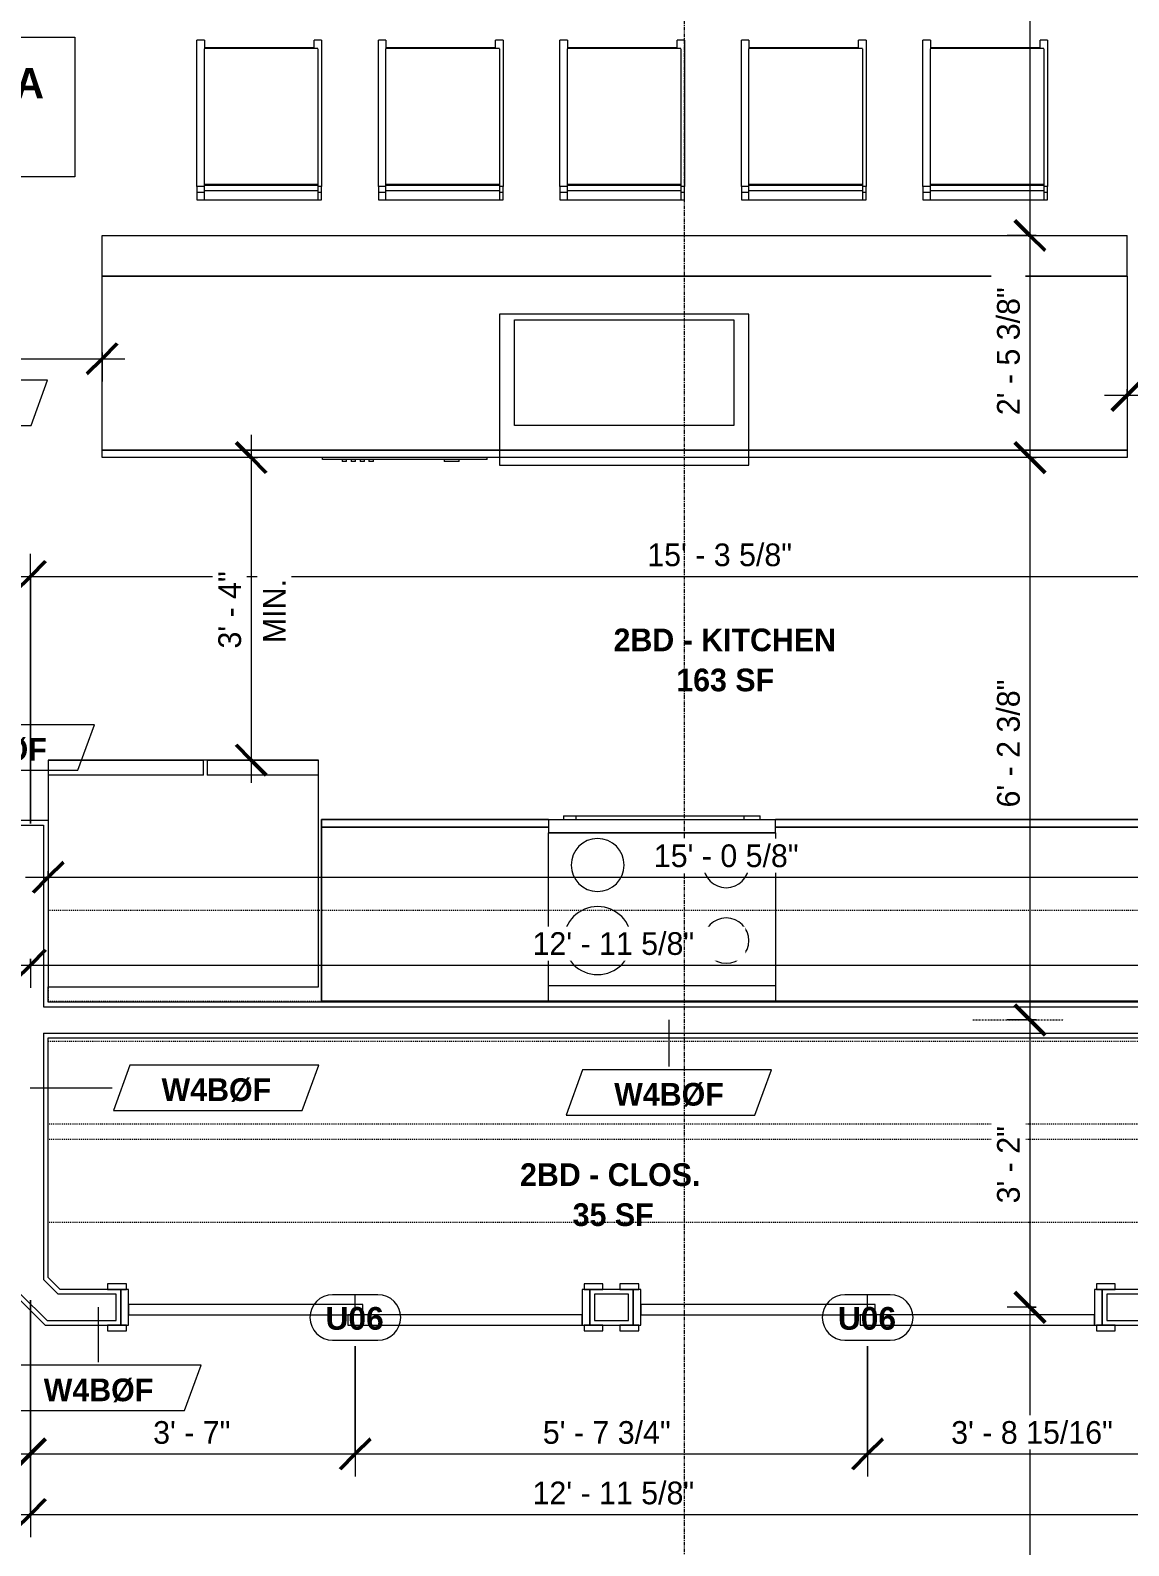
# Model space of a CAD drawing. Header units: inches. Extents: x -4058 to -1781, y 9814 to 12264.
# Drawn here: x -2259.8 to -2114.6, y 10519.3 to 10719.7 of the extents above; entities that cross this region are included whole.
import ezdxf

# ---------------------------------------------------------------- set-up
doc = ezdxf.new("R2010")
doc.units = ezdxf.units.IN
doc.header["$MEASUREMENT"] = 0
for name, pattern in [('Dash', [0.25, 0.125, -0.125]), ('Dash 3_32_', [0.1875, 0.09375, -0.09375]), ('Grid Line 1_2_', [0.875, 0.5, -0.125, 0.125, -0.125])]:
    doc.linetypes.add(name, pattern=pattern)
for name, color, linetype, lineweight in [('A-ANNO-DIMS', 211, 'Continuous', 9), ('A-ANNO-DIMS-32', 211, 'Continuous', 9), ('A-AREA-IDEN', 2, 'Continuous', 9), ('A-DETL-1', 90, 'Dash 3_32_', 9), ('A-DOOR-2', 31, 'Continuous', 9), ('A-DOOR-FRAM', 31, 'Continuous', 9), ('A-DOOR-IDEN', 31, 'Continuous', 9), ('A-WALL-2', 113, 'Continuous', 9), ('A-WALL-IDEN', 211, 'Continuous', 9), ('I-FURN', 30, 'Continuous', 9), ('P-SANR-FIXT', 6, 'Continuous', 9), ('Q-CASE', 31, 'Continuous', 9), ('Q-CASE-HDLN', 31, 'Dash', 9), ('Q-SPCQ', 91, 'Continuous', 9), ('S-GRID-1', 1, 'Grid Line 1_2_', 9)]:
    doc.layers.add(name, color=color, linetype=linetype, lineweight=lineweight)
doc.styles.add('Arial_B', font='arialbd.ttf', dxfattribs={"height": 3})
doc.styles.add('Century Gothic', font='ufonts.com_century-gothic.ttf', dxfattribs={"height": 3})
doc.styles.add('Century Gothic_B', font='GOTHICB.TTF', dxfattribs={"height": 3})
doc.styles.add('Century Gothic_B_1', font='GOTHICB.TTF', dxfattribs={"height": 4})
doc.dimstyles.new('MARKETING_DIMENSION', dxfattribs={"dimscale": 12, "dimtxt": 3.132505, "dimasz": 0.333333, "dimexe": 0.25, "dimexo": 0.166667, "dimgap": 0.041667, "dimtad": 1, "dimdec": 4, "dimrnd": 0.0625, "dimzin": 3, "dimdsep": 46, "dimlunit": 4, "dimtxsty": 'Century Gothic', "dimblk1": 'OBLIQUE', "dimblk2": 'OBLIQUE', "dimsah": 1, "dimcen": 0.09, "dimdle": 0.25, "dimazin": 0, "dimtfac": 1, "dimtdec": 4, "dimtix": 1, "dimtmove": 0, "dimatfit": 3, "dimfxl": 1, "dimtvp": 1, "dimtfill": 1, "dimfrac": 2, "dimtolj": 1, "dimtzin": 0, "dimarcsym": 2})
doc.dimstyles.new('THE_DIMENSION_STRING_3', dxfattribs={"dimscale": 12, "dimtxt": 3.132505, "dimasz": 0.333333, "dimexe": 0.25, "dimexo": 0.166667, "dimgap": 0.041667, "dimtad": 1, "dimdec": 4, "dimrnd": 0.0625, "dimzin": 3, "dimdsep": 46, "dimlunit": 4, "dimtxsty": 'Century Gothic', "dimblk1": 'OBLIQUE', "dimblk2": 'OBLIQUE', "dimsah": 1, "dimcen": 0.09, "dimdle": 0.25, "dimazin": 0, "dimtfac": 1, "dimtdec": 4, "dimtix": 1, "dimtmove": 0, "dimatfit": 3, "dimfxl": 1, "dimtvp": 1, "dimtfill": 1, "dimfrac": 2, "dimtolj": 1, "dimtzin": 0, "dimarcsym": 2})
doc.dimstyles.new('THE_DIMENSION_STRING_5', dxfattribs={"dimscale": 12, "dimtxt": 3.132505, "dimasz": 0.333333, "dimexe": 0.25, "dimexo": 0.166667, "dimgap": 0.041667, "dimtad": 1, "dimdec": 4, "dimrnd": 0.0625, "dimzin": 3, "dimdsep": 46, "dimlunit": 4, "dimtxsty": 'Century Gothic', "dimblk1": 'OBLIQUE', "dimblk2": 'OBLIQUE', "dimsah": 1, "dimcen": 0.09, "dimdle": 0.25, "dimazin": 0, "dimtfac": 1, "dimtdec": 4, "dimtix": 1, "dimtmove": 0, "dimatfit": 3, "dimfxl": 1, "dimtvp": 1, "dimtfill": 1, "dimfrac": 2, "dimtolj": 1, "dimtzin": 0, "dimarcsym": 2})

# ---------------------------------------------------------------- blocks, each defined once
blk = doc.blocks.new('SLIDING - FLUSH - SLIDING - FLUSH - 5-0 x 6-8-3934327-UNIT PLANS - 2ND FLOOR')
at = {"layer": 'A-DOOR-2'}
for p, q in [((-30.25, 3), (-32.75, 3)), ((-32.75, 3), (-32.75, 2.25)), ((-32.75, 2.25), (-30.25, 2.25)), ((-30.25, 2.25), (-30.25, 3)), ((1, 2.25), (-30, 2.25)), ((-30, 2.25), (-30, 0.87)), ((1, 0.87), (1, 2.25)), ((30.25, 3), (30.25, 2.25)), ((32.75, 3), (30.25, 3)), ((30.25, 2.25), (32.75, 2.25)), ((32.75, 2.25), (32.75, 3)), ((-30, 0.87), (1, 0.87)), ((30, 0.87), (-1, 0.87)), ((-1, 0.87), (-1, -0.5)), ((30, -0.5), (30, 0.87)), ((-1, -0.5), (30, -0.5)), ((-30.25, -2.5), (-32.75, -2.5)), ((-32.75, -2.5), (-32.75, -3.25)), ((-32.75, -3.25), (-30.25, -3.25)), ((-30.25, -3.25), (-30.25, -2.5)), ((32.75, -2.5), (30.25, -2.5)), ((30.25, -2.5), (30.25, -3.25)), ((30.25, -3.25), (32.75, -3.25)), ((32.75, -3.25), (32.75, -2.5))]:
    blk.add_line(p, q, dxfattribs=at)
at = {"layer": 'A-DOOR-FRAM'}
for p, q in [((-30, 2.25), (-31, 2.25)), ((-31, 2.25), (-31, -2.5)), ((-30, -2.5), (-30, 2.25)), ((31, 2.25), (30, 2.25)), ((30, 2.25), (30, -2.5)), ((31, -2.5), (31, 2.25)), ((-31, -2.5), (-30, -2.5)), ((30, -2.5), (31, -2.5))]:
    blk.add_line(p, q, dxfattribs=at)
blk = doc.blocks.new('OD_CW_Closet - OD_CW_Closet-4058409-UNIT PLANS - 2ND FLOOR')
at = {"layer": 'Q-CASE-HDLN'}
for p, q in [((0.74, 0), (149.46, 0)), ((149.46, 0), (149.46, -24)), ((0.74, -11), (149.46, -11)), ((0.74, -13), (149.46, -13)), ((149.46, -24), (0.74, -24))]:
    blk.add_line(p, q, dxfattribs=at)
blk = doc.blocks.new('OD_CW_Base Cabinet - OD_CW_Base Cabinet-4179503-UNIT PLANS - 2ND FLOOR')
at = {"layer": 'Q-CASE'}
for p, q in [((85.24, 24), (0.74, 24)), ((145.24, 24), (115.24, 24)), ((145.24, 0), (145.24, 24)), ((0.74, 0), (85.24, 0)), ((115.24, 0), (145.24, 0))]:
    blk.add_line(p, q, dxfattribs=at)
blk = doc.blocks.new('OD_CW_Upper Cabinet - OD_CW_Upper Cabinet-4334265-UNIT PLANS - 2ND FLOOR')
at = {"layer": 'Q-CASE-HDLN'}
for p, q in [((181.39, 24), (0.74, 24)), ((181.39, 12), (181.39, 24)), ((0.74, 12), (181.39, 12))]:
    blk.add_line(p, q, dxfattribs=at)
blk = doc.blocks.new('Refrigerator_-_Side-by-Side_6047 - 36_ X 30_-345559-UNIT PLANS - 2ND FLOOR')
at = {"layer": 'Q-SPCQ'}
for p, q in [((17.87, 14.42), (-17.88, 14.42)), ((-17.88, 14.42), (-17.88, -15.58)), ((17.87, -15.58), (17.87, 14.42)), ((-17.88, -13.58), (-3.13, -13.58)), ((-17.88, -13.58), (-17.88, -15.58)), ((-3.13, -15.58), (-3.13, -13.58)), ((-2.63, -13.58), (17.87, -13.58)), ((-2.63, -13.58), (-2.63, -15.58)), ((17.87, -15.58), (17.87, -13.58)), ((-17.88, -15.58), (17.87, -15.58)), ((-3.13, -15.58), (-17.88, -15.58)), ((17.87, -15.58), (-2.63, -15.58))]:
    blk.add_line(p, q, dxfattribs=at)
blk = doc.blocks.new('OD_CW_Base Cabinet - OD_CW_Base Cabinet-4179505-UNIT PLANS - 2ND FLOOR')
at = {"layer": 'Q-CASE'}
for p, q in [((0.74, 0), (136.26, 0)), ((0.74, -24), (0.74, 0)), ((136.26, 0), (136.26, -24)), ((136.26, -24), (0.74, -24))]:
    blk.add_line(p, q, dxfattribs=at)
blk = doc.blocks.new('Stainless Steel Farmhous Kitchen Sink - Stainless Steel Farmhous Kitchen Sink-4315883-UNIT PLANS - 2ND FLOOR')
at = {"layer": 'P-SANR-FIXT'}
for p, q in [((-33, 22.2), (-33, 2.25)), ((0, 22.2), (-33, 22.2)), ((0, 2.25), (0, 22.2)), ((-31, 3), (-31, 16.96)), ((-31, 16.96), (-2, 16.96)), ((-2, 16.96), (-2, 3)), ((-33, 2.25), (0, 2.25)), ((-2, 3), (-31, 3))]:
    blk.add_line(p, q, dxfattribs=at)
blk = doc.blocks.new('Bar_Stool_6722_1_ - Bar_Stool_6722_1_-V125-UNIT PLANS - 2ND FLOOR')
at = {"layer": 'I-FURN'}
for p, q in [((0, 19.21), (0, 21.13)), ((1, 21.13), (0, 21.13)), ((1, 21.13), (1, 20.14)), ((1, 20.14), (15.5, 20.14)), ((1, 20.14), (1, 20.06)), ((1, 20.06), (1, 19.99)), ((15.5, 20.14), (15.5, 21.13)), ((16.5, 21.13), (15.5, 21.13)), ((15.5, 20.06), (15.5, 20.14)), ((15.5, 19.99), (15.5, 20.06)), ((16.5, 21.13), (16.5, 19.21)), ((0, 17.72), (0, 19.21)), ((16, 20), (1, 20)), ((1, 19.89), (1, 19.99)), ((1, 17.63), (1, 19.89)), ((16, 19.99), (16, 19.89)), ((16, 19.89), (16, 17.63)), ((16.5, 19.21), (16.5, 17.72)), ((0, 1.78), (0, 17.72)), ((1, 2.03), (1, 17.63)), ((16, 17.63), (16, 2.03)), ((16.5, 17.72), (16.5, 1.78)), ((1, 1.91), (1, 2.03)), ((16, 2.03), (1, 2.03)), ((16, 2.03), (16, 1.91)), ((1, 1.78), (0, 1.78)), ((0, 1.78), (0, 0.98)), ((1, 0.98), (0, 0.98)), ((0, 0.98), (0, 0)), ((1, 1.24), (1, 1.91)), ((16, 1.91), (1, 1.91)), ((1, 0), (1, 1.24)), ((1, 1.24), (16, 1.24)), ((16, 1.91), (16, 1.24)), ((16.5, 1.78), (16, 1.78)), ((16, 1.24), (16, 0)), ((16.5, 0.98), (16, 0.98)), ((16.5, 0.98), (16.5, 1.78)), ((16.5, 0), (16.5, 0.98)), ((0, 0), (1, 0)), ((1, 0), (16, 0)), ((16, 0), (16.5, 0))]:
    blk.add_line(p, q, dxfattribs=at)
blk = doc.blocks.new('DIMBLOCK281-UNIT PLANS - 2ND FLOOR')
at = {"layer": 'A-ANNO-DIMS-32', "lineweight": 50}
for p, q in [((-2127.64, 10588.79), (-2129.64, 10590.79)), ((-2127.64, 10588.79), (-2125.64, 10586.79)), ((-2127.64, 10550.79), (-2129.64, 10552.79)), ((-2127.64, 10550.79), (-2125.64, 10548.79))]:
    blk.add_line(p, q, dxfattribs=at)
at = {"layer": 'A-ANNO-DIMS-32'}
for p, q in [((-2127.64, 10591.79), (-2127.64, 10550.79)), ((-2126.81, 10588.79), (-2130.64, 10588.79)), ((-2127.64, 10588.79), (-2126.81, 10588.79)), ((-2126.81, 10550.79), (-2130.64, 10550.79)), ((-2127.64, 10550.79), (-2126.81, 10550.79))]:
    blk.add_line(p, q, dxfattribs=at)
at = {"layer": 'A-ANNO-DIMS-32', "color": 0, "insert": (-2131.99, 10564.54), "char_height": 3, "width": 12.5897, "attachment_point": 1, "rotation": 90, "line_spacing_factor": 0.984502, "style": 'Century Gothic', "bg_fill": 3, "box_fill_scale": 1.25, "bg_fill_color": 256, "bg_fill_true_color": 13158600, "bg_fill_transparency": 0}
blk.add_mtext('3\' - 2"', dxfattribs=at)
blk = doc.blocks.new('_Oblique')
at = {"color": 0, "linetype": 'ByBlock', "lineweight": -2}
blk.add_line((-0.5, -0.5), (0.5, 0.5), dxfattribs=at)
blk = doc.blocks.new('DIMBLOCK282-UNIT PLANS - 2ND FLOOR')
at = {"layer": 'A-ANNO-DIMS-32', "lineweight": 50}
for p, q in [((-2127.64, 10550.79), (-2129.64, 10552.79)), ((-2127.64, 10550.79), (-2125.64, 10548.79)), ((-2127.64, 10415.79), (-2129.64, 10417.79)), ((-2127.64, 10415.79), (-2125.64, 10413.79))]:
    blk.add_line(p, q, dxfattribs=at)
at = {"layer": 'A-ANNO-DIMS-32'}
for p, q in [((-2126.81, 10550.79), (-2130.64, 10550.79)), ((-2127.64, 10550.79), (-2127.64, 10412.79)), ((-2127.64, 10550.79), (-2126.81, 10550.79)), ((-2126.81, 10415.79), (-2130.64, 10415.79)), ((-2127.64, 10415.79), (-2126.81, 10415.79))]:
    blk.add_line(p, q, dxfattribs=at)
at = {"layer": 'A-ANNO-DIMS-32', "color": 0, "insert": (-2131.99, 10476.88), "char_height": 3, "width": 15.394, "attachment_point": 1, "rotation": 90, "line_spacing_factor": 0.984502, "style": 'Century Gothic', "bg_fill": 3, "box_fill_scale": 1.25, "bg_fill_color": 256, "bg_fill_true_color": 13158600, "bg_fill_transparency": 0}
blk.add_mtext('11\' - 3"', dxfattribs=at)
blk = doc.blocks.new('DIMBLOCK676-UNIT PLANS - 2ND FLOOR')
at = {"layer": 'A-ANNO-DIMS-32', "lineweight": 50}
for p, q in [((-2127.64, 10843.14), (-2129.64, 10845.14)), ((-2127.64, 10843.14), (-2125.64, 10841.14)), ((-2127.64, 10692.54), (-2129.64, 10694.54)), ((-2127.64, 10692.54), (-2125.64, 10690.54))]:
    blk.add_line(p, q, dxfattribs=at)
at = {"layer": 'A-ANNO-DIMS-32'}
for p, q in [((-2127.64, 10846.14), (-2127.64, 10692.54)), ((-2130.09, 10843.14), (-2124.64, 10843.14)), ((-2127.64, 10843.14), (-2130.09, 10843.14)), ((-2126.81, 10692.54), (-2130.64, 10692.54)), ((-2127.64, 10692.54), (-2126.81, 10692.54))]:
    blk.add_line(p, q, dxfattribs=at)
at = {"layer": 'A-ANNO-DIMS-32', "color": 0, "insert": (-2131.99, 10757.6), "char_height": 3, "width": 24.5827, "attachment_point": 1, "rotation": 90, "line_spacing_factor": 0.984502, "style": 'Century Gothic', "bg_fill": 3, "box_fill_scale": 1.25, "bg_fill_color": 256, "bg_fill_true_color": 13158600, "bg_fill_transparency": 0}
blk.add_mtext('12\' - 6 5/8"', dxfattribs=at)
blk = doc.blocks.new('DIMBLOCK677-UNIT PLANS - 2ND FLOOR')
at = {"layer": 'A-ANNO-DIMS-32', "lineweight": 50}
for p, q in [((-2127.64, 10692.54), (-2129.64, 10694.54)), ((-2127.64, 10692.54), (-2125.64, 10690.54)), ((-2127.64, 10663.16), (-2129.64, 10665.16)), ((-2127.64, 10663.16), (-2125.64, 10661.16))]:
    blk.add_line(p, q, dxfattribs=at)
at = {"layer": 'A-ANNO-DIMS-32'}
for p, q in [((-2126.81, 10692.54), (-2130.64, 10692.54)), ((-2127.64, 10692.54), (-2127.64, 10663.16)), ((-2127.64, 10692.54), (-2126.81, 10692.54)), ((-2126.81, 10663.16), (-2130.64, 10663.16)), ((-2127.64, 10663.16), (-2126.81, 10663.16))]:
    blk.add_line(p, q, dxfattribs=at)
at = {"layer": 'A-ANNO-DIMS-32', "color": 0, "insert": (-2131.99, 10668.78), "char_height": 3, "width": 21.7784, "attachment_point": 1, "rotation": 90, "line_spacing_factor": 0.984502, "style": 'Century Gothic', "bg_fill": 3, "box_fill_scale": 1.25, "bg_fill_color": 256, "bg_fill_true_color": 13158600, "bg_fill_transparency": 0}
blk.add_mtext('2\' - 5 3/8"', dxfattribs=at)
blk = doc.blocks.new('DIMBLOCK678-UNIT PLANS - 2ND FLOOR')
at = {"layer": 'A-ANNO-DIMS-32', "lineweight": 50}
for p, q in [((-2127.64, 10663.16), (-2129.64, 10665.16)), ((-2127.64, 10663.16), (-2125.64, 10661.16)), ((-2127.64, 10588.79), (-2129.64, 10590.79)), ((-2127.64, 10588.79), (-2125.64, 10586.79))]:
    blk.add_line(p, q, dxfattribs=at)
at = {"layer": 'A-ANNO-DIMS-32'}
for p, q in [((-2126.81, 10663.16), (-2130.64, 10663.16)), ((-2127.64, 10663.16), (-2127.64, 10585.79)), ((-2127.64, 10663.16), (-2126.81, 10663.16)), ((-2126.81, 10588.79), (-2130.64, 10588.79)), ((-2127.64, 10588.79), (-2126.81, 10588.79))]:
    blk.add_line(p, q, dxfattribs=at)
at = {"layer": 'A-ANNO-DIMS-32', "color": 0, "insert": (-2131.99, 10616.9), "char_height": 3, "width": 21.7784, "attachment_point": 1, "rotation": 90, "line_spacing_factor": 0.984502, "style": 'Century Gothic', "bg_fill": 3, "box_fill_scale": 1.25, "bg_fill_color": 256, "bg_fill_true_color": 13158600, "bg_fill_transparency": 0}
blk.add_mtext('6\' - 2 3/8"', dxfattribs=at)
blk = doc.blocks.new('Door Tag - Type Mark-2601225-UNIT PLANS - 2ND FLOOR')
at = {"layer": 'A-DOOR-IDEN'}
for p, q in [((0.09375, 0.09375), (-0.09375, 0.09375)), ((-0.09375, -0.09375), (0.09375, -0.09375))]:
    blk.add_line(p, q, dxfattribs=at)
for centre, start, end in [((-0.09375, 0), 90, 270), ((0.09375, 0), 270, 90)]:
    blk.add_arc(centre, 0.09375, start, end, dxfattribs=at)
blk = doc.blocks.new('Wall Tag - Arch Wall-3956453-UNIT PLANS - 2ND FLOOR')
at = {"layer": 'A-WALL-IDEN'}
for p, q in [((-0.3561, 0.0937), (-0.4244, -0.0937)), ((0.4244, 0.0937), (-0.3561, 0.0937)), ((0.3561, -0.0937), (0.4244, 0.0937)), ((-0.4244, -0.0937), (0.3561, -0.0937))]:
    blk.add_line(p, q, dxfattribs=at)
blk = doc.blocks.new('DIMBLOCK691-UNIT PLANS - 2ND FLOOR')
at = {"layer": 'A-ANNO-DIMS-32', "lineweight": 50}
for p, q in [((-2259.82, 10596.06), (-2257.82, 10598.06)), ((-2104.17, 10596.06), (-2102.17, 10598.06)), ((-2259.82, 10596.06), (-2261.82, 10594.06)), ((-2104.17, 10596.06), (-2106.17, 10594.06))]:
    blk.add_line(p, q, dxfattribs=at)
at = {"layer": 'A-ANNO-DIMS-32'}
for p, q in [((-2104.17, 10590.79), (-2104.17, 10599.06)), ((-2262.82, 10596.06), (-2104.17, 10596.06)), ((-2259.82, 10596.89), (-2259.82, 10593.06)), ((-2259.82, 10596.06), (-2259.82, 10596.89)), ((-2104.17, 10596.06), (-2104.17, 10590.79))]:
    blk.add_line(p, q, dxfattribs=at)
at = {"layer": 'A-ANNO-DIMS-32', "color": 0, "insert": (-2193.41, 10600.4), "char_height": 3, "width": 27.387, "attachment_point": 1, "line_spacing_factor": 0.984502, "style": 'Century Gothic', "bg_fill": 3, "box_fill_scale": 1.25, "bg_fill_color": 256, "bg_fill_true_color": 13158600, "bg_fill_transparency": 0}
blk.add_mtext('12\' - 11 5/8"', dxfattribs=at)
blk = doc.blocks.new('DIMBLOCK814-UNIT PLANS - 2ND FLOOR')
at = {"layer": 'A-ANNO-DIMS-32'}
for p, q in [((-2259.82, 10614.79), (-2259.82, 10650.46)), ((-2076.17, 10600.79), (-2076.17, 10650.46)), ((-2262.82, 10647.46), (-2073.17, 10647.46)), ((-2259.82, 10647.46), (-2259.82, 10614.79)), ((-2076.17, 10647.46), (-2076.17, 10600.79))]:
    blk.add_line(p, q, dxfattribs=at)
at = {"layer": 'A-ANNO-DIMS-32', "lineweight": 50}
for p, q in [((-2259.82, 10647.46), (-2257.82, 10649.46)), ((-2076.17, 10647.46), (-2074.17, 10649.46)), ((-2259.82, 10647.46), (-2261.82, 10645.46)), ((-2076.17, 10647.46), (-2078.17, 10645.46))]:
    blk.add_line(p, q, dxfattribs=at)
at = {"layer": 'A-ANNO-DIMS-32', "color": 0, "insert": (-2178.24, 10651.81), "char_height": 3, "width": 24.5827, "attachment_point": 1, "line_spacing_factor": 0.984502, "style": 'Century Gothic', "bg_fill": 3, "box_fill_scale": 1.25, "bg_fill_color": 256, "bg_fill_true_color": 13158600, "bg_fill_transparency": 0}
blk.add_mtext('15\' - 3 5/8"', dxfattribs=at)
blk = doc.blocks.new('DIMBLOCK824-UNIT PLANS - 2ND FLOOR')
at = {"layer": 'A-ANNO-DIMS-32'}
for p, q in [((-2259.82, 10551.74), (-2259.82, 10528.4)), ((-2259.82, 10531.4), (-2259.82, 10551.74)), ((-2216.85, 10545.66), (-2216.85, 10528.4)), ((-2216.85, 10531.4), (-2216.85, 10545.66)), ((-2262.82, 10531.4), (-2216.85, 10531.4))]:
    blk.add_line(p, q, dxfattribs=at)
at = {"layer": 'A-ANNO-DIMS-32', "lineweight": 50}
for p, q in [((-2259.82, 10531.4), (-2257.82, 10533.4)), ((-2216.85, 10531.4), (-2214.85, 10533.4)), ((-2259.82, 10531.4), (-2261.82, 10529.4)), ((-2216.85, 10531.4), (-2218.85, 10529.4))]:
    blk.add_line(p, q, dxfattribs=at)
at = {"layer": 'A-ANNO-DIMS-32', "color": 0, "insert": (-2243.58, 10535.74), "char_height": 3, "width": 12.5897, "attachment_point": 1, "line_spacing_factor": 0.984502, "style": 'Century Gothic', "bg_fill": 3, "box_fill_scale": 1.25, "bg_fill_color": 256, "bg_fill_true_color": 13158600, "bg_fill_transparency": 0}
blk.add_mtext('3\' - 7"', dxfattribs=at)
blk = doc.blocks.new('DIMBLOCK825-UNIT PLANS - 2ND FLOOR')
at = {"layer": 'A-ANNO-DIMS-32'}
for p, q in [((-2216.85, 10545.66), (-2216.85, 10528.4)), ((-2216.85, 10531.4), (-2216.85, 10545.66)), ((-2149.1, 10545.66), (-2149.1, 10528.4)), ((-2149.1, 10531.4), (-2149.1, 10545.66)), ((-2216.85, 10531.4), (-2149.1, 10531.4))]:
    blk.add_line(p, q, dxfattribs=at)
at = {"layer": 'A-ANNO-DIMS-32', "lineweight": 50}
for p, q in [((-2216.85, 10531.4), (-2214.85, 10533.4)), ((-2149.1, 10531.4), (-2147.1, 10533.4)), ((-2216.85, 10531.4), (-2218.85, 10529.4)), ((-2149.1, 10531.4), (-2151.1, 10529.4))]:
    blk.add_line(p, q, dxfattribs=at)
at = {"layer": 'A-ANNO-DIMS-32', "color": 0, "insert": (-2192.05, 10535.74), "char_height": 3, "width": 21.7784, "attachment_point": 1, "line_spacing_factor": 0.984502, "style": 'Century Gothic', "bg_fill": 3, "box_fill_scale": 1.25, "bg_fill_color": 256, "bg_fill_true_color": 13158600, "bg_fill_transparency": 0}
blk.add_mtext('5\' - 7 3/4"', dxfattribs=at)
blk = doc.blocks.new('DIMBLOCK826-UNIT PLANS - 2ND FLOOR')
at = {"layer": 'A-ANNO-DIMS-32'}
for p, q in [((-2104.17, 10548.79), (-2104.17, 10528.4)), ((-2104.17, 10531.4), (-2104.17, 10548.79)), ((-2149.1, 10545.66), (-2149.1, 10528.4)), ((-2149.1, 10531.4), (-2149.1, 10545.66)), ((-2149.1, 10531.4), (-2101.17, 10531.4))]:
    blk.add_line(p, q, dxfattribs=at)
at = {"layer": 'A-ANNO-DIMS-32', "lineweight": 50}
for p, q in [((-2149.1, 10531.4), (-2147.1, 10533.4)), ((-2104.17, 10531.4), (-2102.17, 10533.4)), ((-2149.1, 10531.4), (-2151.1, 10529.4)), ((-2104.17, 10531.4), (-2106.17, 10529.4))]:
    blk.add_line(p, q, dxfattribs=at)
at = {"layer": 'A-ANNO-DIMS-32', "color": 0, "insert": (-2138.05, 10535.74), "char_height": 3, "width": 27.387, "attachment_point": 1, "line_spacing_factor": 0.984502, "style": 'Century Gothic', "bg_fill": 3, "box_fill_scale": 1.25, "bg_fill_color": 256, "bg_fill_true_color": 13158600, "bg_fill_transparency": 0}
blk.add_mtext('3\' - 8 15/16"', dxfattribs=at)
blk = doc.blocks.new('DIMBLOCK835-UNIT PLANS - 2ND FLOOR')
at = {"layer": 'A-ANNO-DIMS-32'}
for p, q in [((-2259.82, 10551.74), (-2259.82, 10520.4)), ((-2259.82, 10523.4), (-2259.82, 10551.74)), ((-2104.17, 10548.79), (-2104.17, 10520.4)), ((-2104.17, 10523.4), (-2104.17, 10548.79)), ((-2262.82, 10523.4), (-2104.17, 10523.4))]:
    blk.add_line(p, q, dxfattribs=at)
at = {"layer": 'A-ANNO-DIMS-32', "lineweight": 50}
for p, q in [((-2259.82, 10523.4), (-2257.82, 10525.4)), ((-2104.17, 10523.4), (-2102.17, 10525.4)), ((-2259.82, 10523.4), (-2261.82, 10521.4)), ((-2104.17, 10523.4), (-2106.17, 10521.4))]:
    blk.add_line(p, q, dxfattribs=at)
at = {"layer": 'A-ANNO-DIMS-32', "color": 0, "insert": (-2193.41, 10527.74), "char_height": 3, "width": 27.387, "attachment_point": 1, "line_spacing_factor": 0.984502, "style": 'Century Gothic', "bg_fill": 3, "box_fill_scale": 1.25, "bg_fill_color": 256, "bg_fill_true_color": 13158600, "bg_fill_transparency": 0}
blk.add_mtext('12\' - 11 5/8"', dxfattribs=at)
blk = doc.blocks.new('DIMBLOCK1574-UNIT PLANS - 2ND FLOOR')
at = {"layer": 'A-ANNO-DIMS-32', "lineweight": 50}
for p, q in [((-2257.45, 10607.66), (-2255.45, 10609.66)), ((-2076.8, 10607.66), (-2074.8, 10609.66)), ((-2257.45, 10607.66), (-2259.45, 10605.66)), ((-2076.8, 10607.66), (-2078.8, 10605.66))]:
    blk.add_line(p, q, dxfattribs=at)
at = {"layer": 'A-ANNO-DIMS-32'}
for p, q in [((-2257.45, 10608.49), (-2257.45, 10604.66)), ((-2257.45, 10607.66), (-2257.45, 10608.49)), ((-2076.8, 10608.49), (-2076.8, 10604.66)), ((-2076.8, 10607.66), (-2076.8, 10608.49)), ((-2260.45, 10607.66), (-2073.8, 10607.66))]:
    blk.add_line(p, q, dxfattribs=at)
at = {"layer": 'A-ANNO-DIMS-32', "color": 0, "insert": (-2177.37, 10612.01), "char_height": 3, "width": 24.5827, "attachment_point": 1, "line_spacing_factor": 0.984502, "style": 'Century Gothic', "bg_fill": 3, "box_fill_scale": 1.25, "bg_fill_color": 256, "bg_fill_true_color": 13158600, "bg_fill_transparency": 0}
blk.add_mtext('15\' - 0 5/8"', dxfattribs=at)
blk = doc.blocks.new('DIMBLOCK1575-UNIT PLANS - 2ND FLOOR')
at = {"layer": 'A-ANNO-DIMS-32', "lineweight": 50}
for p, q in [((-2114.8, 10671.41), (-2112.8, 10673.41)), ((-2076.8, 10671.41), (-2074.8, 10673.41)), ((-2114.8, 10671.41), (-2116.8, 10669.41)), ((-2076.8, 10671.41), (-2078.8, 10669.41))]:
    blk.add_line(p, q, dxfattribs=at)
at = {"layer": 'A-ANNO-DIMS-32'}
for p, q in [((-2114.8, 10672.24), (-2114.8, 10668.41)), ((-2114.8, 10671.41), (-2114.8, 10672.24)), ((-2076.8, 10673.67), (-2076.8, 10668.41)), ((-2076.8, 10671.41), (-2076.8, 10673.67)), ((-2117.8, 10671.41), (-2073.8, 10671.41))]:
    blk.add_line(p, q, dxfattribs=at)
at = {"layer": 'A-ANNO-DIMS-32', "color": 0, "insert": (-2106.14, 10675.75), "char_height": 3, "width": 24.8214, "attachment_point": 1, "line_spacing_factor": 0.984502, "style": 'Century Gothic', "bg_fill": 3, "box_fill_scale": 1.25, "bg_fill_color": 256, "bg_fill_true_color": 13158600, "bg_fill_transparency": 0}
blk.add_mtext('3\' - 2" MIN.', dxfattribs=at)
blk = doc.blocks.new('DIMBLOCK1576-UNIT PLANS - 2ND FLOOR')
at = {"layer": 'A-ANNO-DIMS-32'}
for p, q in [((-2292.32, 10673.42), (-2292.32, 10679.24)), ((-2295.32, 10676.24), (-2247.33, 10676.24)), ((-2292.32, 10676.24), (-2292.32, 10673.42)), ((-2250.33, 10677.07), (-2250.33, 10673.24)), ((-2250.33, 10676.24), (-2250.33, 10677.07))]:
    blk.add_line(p, q, dxfattribs=at)
at = {"layer": 'A-ANNO-DIMS-32', "lineweight": 50}
for p, q in [((-2292.32, 10676.24), (-2290.32, 10678.24)), ((-2250.33, 10676.24), (-2248.33, 10678.24)), ((-2292.32, 10676.24), (-2294.32, 10674.24)), ((-2250.33, 10676.24), (-2252.33, 10674.24))]:
    blk.add_line(p, q, dxfattribs=at)
at = {"layer": 'A-ANNO-DIMS-32', "color": 0, "insert": (-2281.67, 10680.59), "char_height": 3, "width": 24.8214, "attachment_point": 1, "line_spacing_factor": 0.984502, "style": 'Century Gothic', "bg_fill": 3, "box_fill_scale": 1.25, "bg_fill_color": 256, "bg_fill_true_color": 13158600, "bg_fill_transparency": 0}
blk.add_mtext('3\' - 6" MIN.', dxfattribs=at)
blk = doc.blocks.new('DIMBLOCK1577-UNIT PLANS - 2ND FLOOR')
at = {"layer": 'A-ANNO-DIMS-32'}
for p, q in [((-2230.62, 10666.16), (-2230.62, 10620.16)), ((-2229.79, 10663.16), (-2233.62, 10663.16)), ((-2230.62, 10663.16), (-2229.79, 10663.16)), ((-2229.79, 10623.16), (-2233.62, 10623.16)), ((-2230.62, 10623.16), (-2229.79, 10623.16))]:
    blk.add_line(p, q, dxfattribs=at)
at = {"layer": 'A-ANNO-DIMS-32', "lineweight": 50}
for p, q in [((-2230.62, 10663.16), (-2232.62, 10665.16)), ((-2230.62, 10663.16), (-2228.62, 10661.16)), ((-2230.62, 10623.16), (-2232.62, 10625.16)), ((-2230.62, 10623.16), (-2228.62, 10621.16))]:
    blk.add_line(p, q, dxfattribs=at)
at = {"layer": 'A-ANNO-DIMS-32', "color": 0, "char_height": 3, "attachment_point": 1, "rotation": 90, "line_spacing_factor": 0.984502, "style": 'Century Gothic', "bg_fill": 3, "box_fill_scale": 1.25, "bg_fill_color": 256, "bg_fill_true_color": 13158600, "bg_fill_transparency": 0}
for s, insert, width in [('3\' - 4"', (-2234.96, 10637.92), 12.5897), ('MIN.', (-2229.04, 10638.64), 10.8594)]:
    blk.add_mtext(s, dxfattribs=dict(at, insert=insert, width=width))

msp = doc.modelspace()

# ---------------------------------------------------------------- linework, layer by layer
at = {"layer": 'A-AREA-IDEN', "flags": 128}
msp.add_lwpolyline([(-2292.97442, 10718.75786), (-2253.93946, 10718.75786), (-2253.93946, 10700.30873), (-2292.97442, 10700.30873)], close=True, dxfattribs=at)
at = {"layer": 'A-DETL-1'}
msp.add_line((-2135.17374, 10588.7894), (-2123.17374, 10588.7894), dxfattribs=at)
at = {"layer": 'A-DOOR-IDEN'}
for p, q in [((-2216.84874, 10550.7894), (-2216.84874, 10552.44972)), ((-2149.09874, 10550.7894), (-2149.09874, 10552.44972))]:
    msp.add_line(p, q, dxfattribs=at)
at = {"layer": 'A-WALL-2'}
for p, q in [((-2250.32599, 10692.5394), (-2114.79874, 10692.5394)), ((-2250.32599, 10687.1644), (-2250.32599, 10692.5394)), ((-2114.79874, 10687.1644), (-2114.79874, 10692.5394)), ((-2114.79874, 10687.1644), (-2250.32599, 10687.1644)), ((-2257.44874, 10615.1644), (-2270.44108, 10615.1644)), ((-2270.1822, 10614.5394), (-2258.07374, 10614.5394)), ((-2258.07374, 10614.5394), (-2258.07374, 10590.5394)), ((-2257.44874, 10591.1644), (-2257.44874, 10593.1644)), ((-2258.07374, 10590.5394), (-2076.17374, 10590.5394)), ((-2076.17374, 10591.1644), (-2257.44874, 10591.1644)), ((-2258.07374, 10587.0394), (-2105.92374, 10587.0394)), ((-2258.07374, 10587.0394), (-2258.07374, 10554.4625)), ((-2257.44874, 10586.4144), (-2106.54874, 10586.4144)), ((-2257.44874, 10554.72139), (-2257.44874, 10586.4144)), ((-2294.16642, 10584.72155), (-2257.85926, 10548.4144)), ((-2258.07374, 10554.4625), (-2256.15063, 10552.5394)), ((-2255.89175, 10553.1644), (-2257.44874, 10554.72139)), ((-2257.60038, 10549.0394), (-2261.10038, 10552.5394)), ((-2248.47374, 10552.5394), (-2256.15063, 10552.5394)), ((-2247.84874, 10553.1644), (-2255.89175, 10553.1644)), ((-2248.47374, 10549.0394), (-2248.47374, 10552.5394)), ((-2247.84874, 10548.4144), (-2247.84874, 10553.1644)), ((-2180.09874, 10553.1644), (-2185.84874, 10553.1644)), ((-2185.84874, 10553.1644), (-2185.84874, 10548.4144)), ((-2185.22374, 10552.5394), (-2185.22374, 10549.0394)), ((-2180.72374, 10552.5394), (-2185.22374, 10552.5394)), ((-2180.72374, 10549.0394), (-2180.72374, 10552.5394)), ((-2180.09874, 10548.4144), (-2180.09874, 10553.1644)), ((-2106.54874, 10553.1644), (-2118.09874, 10553.1644)), ((-2118.09874, 10553.1644), (-2118.09874, 10548.4144)), ((-2105.92374, 10552.5394), (-2117.47374, 10552.5394)), ((-2117.47374, 10552.5394), (-2117.47374, 10549.0394)), ((-2257.85926, 10548.4144), (-2247.84874, 10548.4144)), ((-2257.60038, 10549.0394), (-2248.47374, 10549.0394)), ((-2185.84874, 10548.4144), (-2180.09874, 10548.4144)), ((-2185.22374, 10549.0394), (-2180.72374, 10549.0394)), ((-2118.09874, 10548.4144), (-2076.17374, 10548.4144)), ((-2117.47374, 10549.0394), (-2076.17374, 10549.0394))]:
    msp.add_line(p, q, dxfattribs=at)
at = {"layer": 'A-WALL-IDEN'}
for p, q in [((-2259.82374, 10579.83074), (-2248.98058, 10579.83074)), ((-2250.83118, 10550.7894), (-2250.83118, 10543.54128))]:
    msp.add_line(p, q, dxfattribs=at)
at = {"layer": 'Q-CASE'}
for p, q in [((-2250.32599, 10664.1644), (-2250.32599, 10687.1644)), ((-2250.32599, 10687.1644), (-2114.79874, 10687.1644)), ((-2114.79874, 10687.1644), (-2114.79874, 10664.1644)), ((-2114.79874, 10664.1644), (-2250.32599, 10664.1644)), ((-2250.32599, 10663.1644), (-2250.32599, 10664.1644)), ((-2250.32599, 10664.1644), (-2114.79874, 10664.1644)), ((-2114.79874, 10664.1644), (-2114.79874, 10663.1644)), ((-2114.79874, 10663.1644), (-2250.32599, 10663.1644)), ((-2221.30463, 10614.28758), (-2221.30463, 10615.28758)), ((-2221.30463, 10615.28758), (-2191.30463, 10615.28758)), ((-2221.30463, 10591.28758), (-2221.30463, 10614.28758)), ((-2221.30463, 10614.28758), (-2191.30463, 10614.28758)), ((-2191.30463, 10614.28758), (-2221.30463, 10614.28758)), ((-2161.30463, 10615.28758), (-2076.79874, 10615.28758)), ((-2161.30463, 10614.28758), (-2076.79874, 10614.28758)), ((-2076.79874, 10614.28758), (-2161.30463, 10614.28758)), ((-2191.30463, 10591.28758), (-2221.30463, 10591.28758)), ((-2076.79874, 10591.28758), (-2161.30463, 10591.28758))]:
    msp.add_line(p, q, dxfattribs=at)
at = {"layer": 'Q-SPCQ'}
for p, q in [((-2221.2058, 10662.9144), (-2221.2058, 10663.1644)), ((-2199.39168, 10662.9144), (-2221.2058, 10662.9144)), ((-2218.58263, 10662.9144), (-2218.58263, 10662.6644)), ((-2217.99208, 10662.6644), (-2218.58263, 10662.6644)), ((-2217.99208, 10662.6644), (-2217.99208, 10662.9144)), ((-2217.40153, 10662.9144), (-2217.40153, 10662.6644)), ((-2216.81098, 10662.6644), (-2217.40153, 10662.6644)), ((-2216.81098, 10662.6644), (-2216.81098, 10662.9144)), ((-2216.22043, 10662.9144), (-2216.22043, 10662.6644)), ((-2215.62987, 10662.6644), (-2216.22043, 10662.6644)), ((-2215.62987, 10662.6644), (-2215.62987, 10662.9144)), ((-2215.03932, 10662.9144), (-2215.03932, 10662.6644)), ((-2214.44877, 10662.6644), (-2215.03932, 10662.6644)), ((-2214.44877, 10662.6644), (-2214.44877, 10662.9144)), ((-2205.09128, 10662.9144), (-2205.09128, 10662.6644)), ((-2204.10703, 10662.6644), (-2205.09128, 10662.6644)), ((-2203.12278, 10662.6644), (-2204.10703, 10662.6644)), ((-2203.12278, 10662.6644), (-2203.12278, 10662.9144)), ((-2199.39168, 10662.9144), (-2199.39168, 10663.1644)), ((-2191.30463, 10615.28758), (-2161.30463, 10615.28758)), ((-2191.30463, 10615.28758), (-2191.30463, 10613.53758)), ((-2189.30463, 10615.78758), (-2187.69489, 10615.78758)), ((-2189.30463, 10615.78758), (-2189.30463, 10615.28758)), ((-2187.69489, 10615.78758), (-2165.42963, 10615.78758)), ((-2187.69489, 10615.78758), (-2187.69489, 10615.28758)), ((-2165.42963, 10615.78758), (-2163.30463, 10615.78758)), ((-2165.42963, 10615.28758), (-2165.42963, 10615.78758)), ((-2163.30463, 10615.28758), (-2163.30463, 10615.78758)), ((-2161.30463, 10613.53758), (-2161.30463, 10615.28758)), ((-2161.30463, 10613.53758), (-2191.30463, 10613.53758)), ((-2191.30463, 10613.53758), (-2161.30463, 10613.53758)), ((-2191.30463, 10593.28758), (-2191.30463, 10613.53758)), ((-2161.30463, 10613.53758), (-2161.30463, 10593.28758)), ((-2191.30463, 10591.28758), (-2191.30463, 10593.28758)), ((-2161.30463, 10593.28758), (-2191.30463, 10593.28758)), ((-2161.30463, 10593.28758), (-2161.30463, 10591.28758)), ((-2161.30463, 10591.28758), (-2191.30463, 10591.28758))]:
    msp.add_line(p, q, dxfattribs=at)
for centre, radius, start, end in [((-2184.80463, 10609.28758), 3.5, 0, 180), ((-2167.80463, 10609.28758), 3, 0, 180), ((-2184.80463, 10609.28758), 3.5, 180, 0), ((-2167.80463, 10609.28758), 3, 180, 0), ((-2184.80463, 10599.28758), 4.5, 0, 180), ((-2167.80463, 10599.28758), 3, 0, 180), ((-2184.80463, 10599.28758), 4.5, 180, 0), ((-2167.80463, 10599.28758), 3, 180, 0)]:
    msp.add_arc(centre, radius, start, end, dxfattribs=at)

# ---------------------------------------------------------------- block references
at = {"layer": 'A-DOOR-2', "rotation": 180}
for p in [(-2216.84874, 10550.6644), (-2149.09874, 10550.6644)]:
    msp.add_blockref('SLIDING - FLUSH - SLIDING - FLUSH - 5-0 x 6-8-3934327-UNIT PLANS - 2ND FLOOR', p, dxfattribs=at)
at = {"layer": 'A-DOOR-IDEN', "xscale": 31.99999999999999, "yscale": 31.99999999999999, "zscale": 31.99999999999999}
for p in [(-2216.84874, 10549.44972), (-2149.09874, 10549.44972)]:
    msp.add_blockref('Door Tag - Type Mark-2601225-UNIT PLANS - 2ND FLOOR', p, dxfattribs=at)
at = {"layer": 'A-WALL-IDEN', "xscale": 31.99999999999999, "yscale": 31.99999999999999, "zscale": 31.99999999999999}
for p in [(-2271.12388, 10670.40324), (-2264.92329, 10624.82979), (-2235.24888, 10579.83074), (-2175.39907, 10579.21605), (-2250.83118, 10540.12327)]:
    msp.add_blockref('Wall Tag - Arch Wall-3956453-UNIT PLANS - 2ND FLOOR', p, dxfattribs=at)
at = {"layer": 'I-FURN'}
for p in [(-2237.79874, 10697.25344), (-2213.79874, 10697.25344), (-2189.79874, 10697.25344), (-2165.79874, 10697.25344), (-2141.79874, 10697.25344)]:
    msp.add_blockref('Bar_Stool_6722_1_ - Bar_Stool_6722_1_-V125-UNIT PLANS - 2ND FLOOR', p, dxfattribs=at)
at = {"layer": 'P-SANR-FIXT', "rotation": 180}
msp.add_blockref('Stainless Steel Farmhous Kitchen Sink - Stainless Steel Farmhous Kitchen Sink-4315883-UNIT PLANS - 2ND FLOOR', (-2197.79874, 10684.37577), dxfattribs=at)
at = {"layer": 'Q-CASE', "rotation": 180}
for name, p in [('OD_CW_Base Cabinet - OD_CW_Base Cabinet-4179505-UNIT PLANS - 2ND FLOOR', (-2114.06103, 10663.1644)), ('OD_CW_Base Cabinet - OD_CW_Base Cabinet-4179503-UNIT PLANS - 2ND FLOOR', (-2076.06103, 10615.28758)), ('OD_CW_Upper Cabinet - OD_CW_Upper Cabinet-4334265-UNIT PLANS - 2ND FLOOR', (-2076.06103, 10615.28758)), ('OD_CW_Closet - OD_CW_Closet-4058409-UNIT PLANS - 2ND FLOOR', (-2107.98603, 10562.00491))]:
    msp.add_blockref(name, p, dxfattribs=at)
at = {"layer": 'Q-SPCQ', "rotation": 180}
msp.add_blockref('Refrigerator_-_Side-by-Side_6047 - 36_ X 30_-345559-UNIT PLANS - 2ND FLOOR', (-2239.57374, 10607.5866), dxfattribs=at)

# ---------------------------------------------------------------- texts
at = {"layer": 'A-AREA-IDEN', "attachment_point": 1}
for s, insert, char_height, width, style in [('2BD A - ADA', (-2290.41442, 10714.69786), 4, 41.006, 'Century Gothic_B_1'), ('2BD - CLOS.', (-2195.06486, 10569.84225), 3, 29.29, 'Century Gothic_B'), ('35 SF', (-2188.10423, 10564.54511), 3, 12.423, 'Century Gothic_B')]:
    msp.add_mtext(s, dxfattribs=dict(at, insert=insert, char_height=char_height, width=width, style=style))
at = {"layer": 'A-DOOR-IDEN', "char_height": 3, "width": 9.393, "attachment_point": 1, "style": 'Arial_B'}
for insert in [(-2220.78062, 10550.82957), (-2153.03062, 10550.82957)]:
    msp.add_mtext('U06', dxfattribs=dict(at, insert=insert))
at = {"layer": 'A-WALL-IDEN', "char_height": 3, "width": 17.372, "attachment_point": 1, "style": 'Century Gothic_B'}
for insert in [(-2272.13921, 10626.07732), (-2242.4648, 10581.07827), (-2182.61499, 10580.46359), (-2258.0471, 10541.3708)]:
    msp.add_mtext('W4BØF', dxfattribs=dict(at, insert=insert))

# ---------------------------------------------------------------- next in the draw order: dimensions: what is measured, and where the dimension line sits
at = {"layer": 'A-ANNO-DIMS'}
for base, p1, p2, override, picture, middle in [((-2127.64083, 10692.5394), (-2132.09426, 10843.1394), (-2124.8124, 10692.5394), {"dimpost": '<>', "dimfxl": 150.775944}, 'DIMBLOCK676-UNIT PLANS - 2ND FLOOR', (-2129.8825, 10767.8394)), ((-2127.64083, 10550.7894), (-2124.8124, 10588.7894), (-2124.8124, 10550.7894), {"dimpost": '<>', "dimfxl": 38}, 'DIMBLOCK281-UNIT PLANS - 2ND FLOOR', (-2129.71629, 10569.7894))]:
    dim = msp.add_linear_dim(base=base, p1=p1, p2=p2, angle=90, dimstyle='MARKETING_DIMENSION', override=override, dxfattribs=at)
    dim.commit()
    dim.dimension.update_dxf_attribs({"geometry": picture, "text_midpoint": middle})
for base, p1, p2, dimstyle, override, picture, middle in [((-2250.325995, 10676.240505), (-2292.323737, 10671.423079), (-2250.325995, 10679.068932), 'THE_DIMENSION_STRING_5', {"dimpost": '<>MIN.', "dimfxl": 42.688047}, 'DIMBLOCK1576-UNIT PLANS - 2ND FLOOR', (-2271.324866, 10678.315964)), ((-2076.79874, 10671.40944), (-2114.79874, 10674.23786), (-2076.79874, 10675.66762), 'THE_DIMENSION_STRING_5', {"dimpost": '<>MIN.', "dimfxl": 38.026888}, 'DIMBLOCK1575-UNIT PLANS - 2ND FLOOR', (-2095.79874, 10673.4849)), ((-2216.84874, 10531.39843), (-2259.82374, 10553.73763), (-2216.84874, 10547.6644), 'THE_DIMENSION_STRING_3', {"dimpost": '<>', "dimfxl": 43.402014}, 'DIMBLOCK824-UNIT PLANS - 2ND FLOOR', (-2238.33624, 10533.47389))]:
    dim = msp.add_linear_dim(base=base, p1=p1, p2=p2, dimstyle=dimstyle, override=override, dxfattribs=at)
    dim.commit()
    dim.dimension.update_dxf_attribs({"geometry": picture, "text_midpoint": middle})

# ---------------------------------------------------------------- next in the draw order: dimensions: what is measured, and where the dimension line sits
for base, p1, p2, override, picture, middle in [((-2127.64083, 10663.1644), (-2124.8124, 10692.5394), (-2124.8124, 10663.1644), {"dimpost": '<>', "dimfxl": 29.375}, 'DIMBLOCK677-UNIT PLANS - 2ND FLOOR', (-2129.8825, 10677.8519)), ((-2127.64083, 10415.7894), (-2124.8124, 10550.7894), (-2124.8124, 10415.7894), {"dimpost": '<>', "dimfxl": 135}, 'DIMBLOCK282-UNIT PLANS - 2ND FLOOR', (-2129.71629, 10483.2894))]:
    dim = msp.add_linear_dim(base=base, p1=p1, p2=p2, angle=90, dimstyle='MARKETING_DIMENSION', override=override, dxfattribs=at)
    dim.commit()
    dim.dimension.update_dxf_attribs({"geometry": picture, "text_midpoint": middle})
dim = msp.add_linear_dim(base=(-2149.09874, 10531.39843), p1=(-2216.84874, 10547.6644), p2=(-2149.09874, 10547.6644), dimstyle='THE_DIMENSION_STRING_3', override={"dimpost": '<>', "dimfxl": 67.75}, dxfattribs=at)
dim.commit()
dim.dimension.update_dxf_attribs({"geometry": 'DIMBLOCK825-UNIT PLANS - 2ND FLOOR', "text_midpoint": (-2182.97374, 10533.6401)})

# ---------------------------------------------------------------- next in the draw order: dimensions: what is measured, and where the dimension line sits
dim = msp.add_linear_dim(base=(-2127.64083, 10588.7894), p1=(-2124.8124, 10663.1644), p2=(-2124.8124, 10588.7894), angle=90, dimstyle='MARKETING_DIMENSION', override={"dimpost": '<>', "dimfxl": 74.375}, dxfattribs=at)
dim.commit()
dim.dimension.update_dxf_attribs({"geometry": 'DIMBLOCK678-UNIT PLANS - 2ND FLOOR', "text_midpoint": (-2129.8825, 10625.9769)})
dim = msp.add_linear_dim(base=(-2104.17374, 10531.39843), p1=(-2149.09874, 10547.6644), p2=(-2104.17374, 10550.7894), dimstyle='THE_DIMENSION_STRING_3', override={"dimpost": '<>', "dimfxl": 45.033557}, dxfattribs=at)
dim.commit()
dim.dimension.update_dxf_attribs({"geometry": 'DIMBLOCK826-UNIT PLANS - 2ND FLOOR', "text_midpoint": (-2126.63624, 10533.6401)})

# ---------------------------------------------------------------- next in the draw order: dimensions: what is measured, and where the dimension line sits
for base, p1, p2, override, picture, middle in [((-2104.17374, 10596.05791), (-2259.82374, 10598.88634), (-2104.17374, 10588.7894), {"dimpost": '<>', "dimfxl": 155.977148}, 'DIMBLOCK691-UNIT PLANS - 2ND FLOOR', (-2181.99874, 10598.29959)), ((-2104.17374, 10523.39843), (-2259.82374, 10553.73763), (-2104.17374, 10550.7894), {"dimpost": '<>', "dimfxl": 155.677919}, 'DIMBLOCK835-UNIT PLANS - 2ND FLOOR', (-2181.99874, 10525.6401))]:
    dim = msp.add_linear_dim(base=base, p1=p1, p2=p2, dimstyle='THE_DIMENSION_STRING_3', override=override, dxfattribs=at)
    dim.commit()
    dim.dimension.update_dxf_attribs({"geometry": picture, "text_midpoint": middle})

# ---------------------------------------------------------------- next in the draw order: linework, layer by layer
at = {"layer": 'A-WALL-IDEN'}
msp.add_line((-2175.39907, 10588.7894), (-2175.39907, 10582.63407), dxfattribs=at)

# ---------------------------------------------------------------- next in the draw order: dimensions: what is measured, and where the dimension line sits
at = {"layer": 'A-ANNO-DIMS'}
dim = msp.add_linear_dim(base=(-2076.17374, 10647.46266), p1=(-2259.82374, 10612.7894), p2=(-2076.17374, 10598.7894), dimstyle='MARKETING_DIMENSION', override={"dimpost": '<>', "dimfxl": 184.182851}, dxfattribs=at)
dim.commit()
dim.dimension.update_dxf_attribs({"geometry": 'DIMBLOCK814-UNIT PLANS - 2ND FLOOR', "text_midpoint": (-2167.99874, 10649.70433)})

# ---------------------------------------------------------------- next in the draw order: linework, layer by layer
at = {"layer": 'S-GRID-1'}
msp.add_line((-2173.32374, 9814.0266), (-2173.32374, 12247.50061), dxfattribs=at)

# ---------------------------------------------------------------- next in the draw order: texts
at = {"layer": 'A-AREA-IDEN', "char_height": 3, "attachment_point": 1, "style": 'Century Gothic_B'}
for s, insert, width in [('2BD - KITCHEN', (-2182.70063, 10640.56004), 35.451), ('163 SF', (-2174.40456, 10635.26291), 15.352)]:
    msp.add_mtext(s, dxfattribs=dict(at, insert=insert, width=width))

# ---------------------------------------------------------------- next in the draw order: dimensions: what is measured, and where the dimension line sits
at = {"layer": 'A-ANNO-DIMS'}
dim = msp.add_linear_dim(base=(-2230.6173, 10623.1644), p1=(-2227.78887, 10663.1644), p2=(-2227.78887, 10623.1644), angle=90, text='<>\\XMIN.', dimstyle='THE_DIMENSION_STRING_5', override={"dimpost": '<>', "dimfxl": 40}, dxfattribs=at)
dim.commit()
dim.dimension.update_dxf_attribs({"geometry": 'DIMBLOCK1577-UNIT PLANS - 2ND FLOOR', "text_midpoint": (-2230.6173, 10643.1644)})

# ---------------------------------------------------------------- next in the draw order: dimensions: what is measured, and where the dimension line sits
dim = msp.add_linear_dim(base=(-2076.79874, 10607.66165), p1=(-2257.44874, 10610.49008), p2=(-2076.79874, 10610.49008), dimstyle='THE_DIMENSION_STRING_5', override={"dimpost": '<>', "dimfxl": 180.65}, dxfattribs=at)
dim.commit()
dim.dimension.update_dxf_attribs({"geometry": 'DIMBLOCK1574-UNIT PLANS - 2ND FLOOR', "text_midpoint": (-2167.12374, 10609.90332)})

doc.saveas('drawing.dxf')
